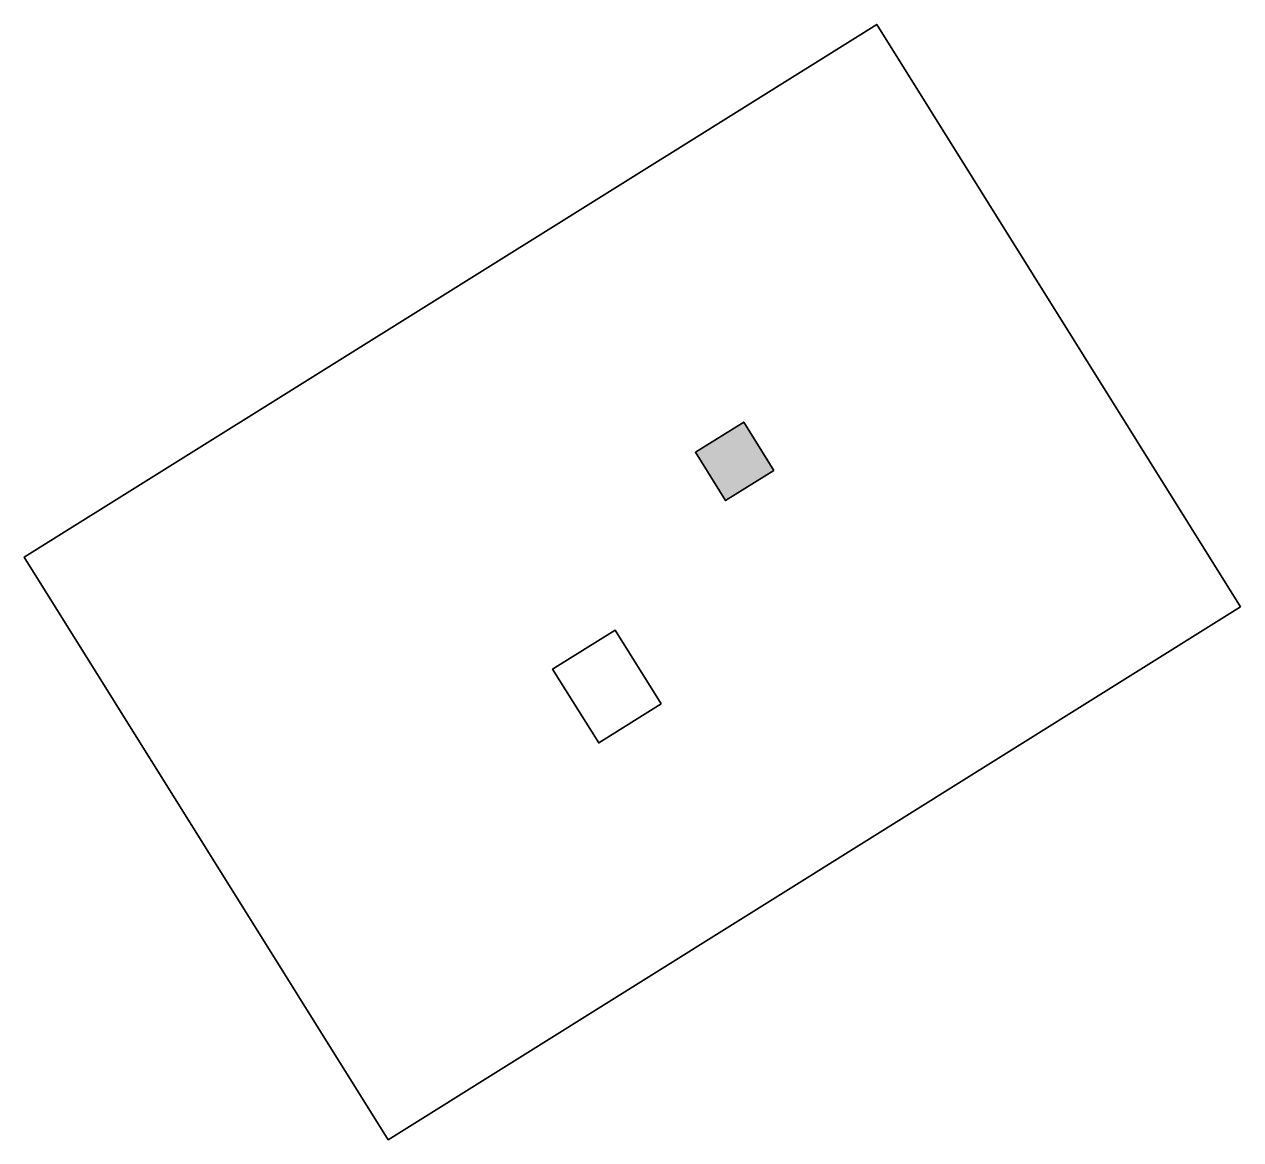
# Model space of a CAD drawing. Header units: inches. Extents: x 30 to 194, y -201 to -50.
import ezdxf

# ---------------------------------------------------------------- set-up
doc = ezdxf.new("R2010")
doc.units = ezdxf.units.IN
doc.header["$MEASUREMENT"] = 0
for name, color, linetype in [('pillars', 7, 'Continuous'), ('racks', 7, 'Continuous'), ('walls', 7, 'Continuous')]:
    doc.layers.add(name, color=color, linetype=linetype)

msp = doc.modelspace()

# ---------------------------------------------------------------- hatches: boundary and pattern name
at = {"layer": 'pillars', "true_color": 0x231f20}
h = msp.add_hatch(color=250, dxfattribs=at)
h.dxf.hatch_style = 2
h.paths.add_polyline_path([(130.81, -110.32), (124.29, -114.4), (120.22, -107.88), (126.74, -103.8)])

# ---------------------------------------------------------------- linework, layer by layer
at = {"layer": 'pillars', "color": 18, "lineweight": 35, "true_color": 0x000000}
msp.add_lwpolyline([(130.81, -110.32), (124.29, -114.4), (120.22, -107.88), (126.74, -103.8), (130.81, -110.32)], dxfattribs=at)
at = {"layer": 'racks', "color": 250, "lineweight": 35, "true_color": 0x231f20}
msp.add_lwpolyline([(115.61, -141.83), (107.17, -147.11), (100.94, -137.13), (109.38, -131.86), (115.61, -141.83)], dxfattribs=at)
msp.add_lwpolyline([(115.61, -141.83), (107.17, -147.11), (100.94, -137.13), (109.38, -131.86), (115.61, -141.83)], dxfattribs=at)
msp.add_lwpolyline([(115.61, -141.83), (107.17, -147.11), (100.94, -137.13), (109.38, -131.86), (115.61, -141.83)], dxfattribs=at)
msp.add_lwpolyline([(115.61, -141.83), (107.17, -147.11), (100.94, -137.13), (109.38, -131.86), (115.61, -141.83)], dxfattribs=at)
msp.add_lwpolyline([(115.61, -141.83), (107.17, -147.11), (100.94, -137.13), (109.38, -131.86), (115.61, -141.83)], dxfattribs=at)
msp.add_lwpolyline([(115.61, -141.83), (107.17, -147.11), (100.94, -137.13), (109.38, -131.86), (115.61, -141.83)], dxfattribs=at)
msp.add_lwpolyline([(115.61, -141.83), (107.17, -147.11), (100.94, -137.13), (109.38, -131.86), (115.61, -141.83)], dxfattribs=at)
msp.add_lwpolyline([(115.61, -141.83), (107.17, -147.11), (100.94, -137.13), (109.38, -131.86), (115.61, -141.83)], dxfattribs=at)
msp.add_lwpolyline([(115.61, -141.83), (107.17, -147.11), (100.94, -137.13), (109.38, -131.86), (115.61, -141.83)], dxfattribs=at)
msp.add_lwpolyline([(115.61, -141.83), (107.17, -147.11), (100.94, -137.13), (109.38, -131.86), (115.61, -141.83)], dxfattribs=at)
msp.add_lwpolyline([(115.61, -141.83), (107.17, -147.11), (100.94, -137.13), (109.38, -131.86), (115.61, -141.83)], dxfattribs=at)
msp.add_lwpolyline([(115.61, -141.83), (107.17, -147.11), (100.94, -137.13), (109.38, -131.86), (115.61, -141.83)], dxfattribs=at)
msp.add_lwpolyline([(115.61, -141.83), (107.17, -147.11), (100.94, -137.13), (109.38, -131.86), (115.61, -141.83)], dxfattribs=at)
msp.add_lwpolyline([(115.61, -141.83), (107.17, -147.11), (100.94, -137.13), (109.38, -131.86), (115.61, -141.83)], dxfattribs=at)
msp.add_lwpolyline([(115.61, -141.83), (107.17, -147.11), (100.94, -137.13), (109.38, -131.86), (115.61, -141.83)], dxfattribs=at)
msp.add_lwpolyline([(115.61, -141.83), (107.17, -147.11), (100.94, -137.13), (109.38, -131.86), (115.61, -141.83)], dxfattribs=at)
msp.add_lwpolyline([(115.61, -141.83), (107.17, -147.11), (100.94, -137.13), (109.38, -131.86), (115.61, -141.83)], dxfattribs=at)
msp.add_lwpolyline([(115.61, -141.83), (107.17, -147.11), (100.94, -137.13), (109.38, -131.86), (115.61, -141.83)], dxfattribs=at)
msp.add_lwpolyline([(115.61, -141.83), (107.17, -147.11), (100.94, -137.13), (109.38, -131.86), (115.61, -141.83)], dxfattribs=at)
msp.add_lwpolyline([(115.61, -141.83), (107.17, -147.11), (100.94, -137.13), (109.38, -131.86), (115.61, -141.83)], dxfattribs=at)
msp.add_lwpolyline([(115.61, -141.83), (107.17, -147.11), (100.94, -137.13), (109.38, -131.86), (115.61, -141.83)], dxfattribs=at)
msp.add_lwpolyline([(115.61, -141.83), (107.17, -147.11), (100.94, -137.13), (109.38, -131.86), (115.61, -141.83)], dxfattribs=at)
msp.add_lwpolyline([(115.61, -141.83), (107.17, -147.11), (100.94, -137.13), (109.38, -131.86), (115.61, -141.83)], dxfattribs=at)
msp.add_lwpolyline([(115.61, -141.83), (107.17, -147.11), (100.94, -137.13), (109.38, -131.86), (115.61, -141.83)], dxfattribs=at)
msp.add_lwpolyline([(115.61, -141.83), (107.17, -147.11), (100.94, -137.13), (109.38, -131.86), (115.61, -141.83)], dxfattribs=at)
msp.add_lwpolyline([(115.61, -141.83), (107.17, -147.11), (100.94, -137.13), (109.38, -131.86), (115.61, -141.83)], dxfattribs=at)
msp.add_lwpolyline([(115.61, -141.83), (107.17, -147.11), (100.94, -137.13), (109.38, -131.86), (115.61, -141.83)], dxfattribs=at)
msp.add_lwpolyline([(115.61, -141.83), (107.17, -147.11), (100.94, -137.13), (109.38, -131.86), (115.61, -141.83)], dxfattribs=at)
msp.add_lwpolyline([(115.61, -141.83), (107.17, -147.11), (100.94, -137.13), (109.38, -131.86), (115.61, -141.83)], dxfattribs=at)
msp.add_lwpolyline([(115.61, -141.83), (107.17, -147.11), (100.94, -137.13), (109.38, -131.86), (115.61, -141.83)], dxfattribs=at)
msp.add_lwpolyline([(115.61, -141.83), (107.17, -147.11), (100.94, -137.13), (109.38, -131.86), (115.61, -141.83)], dxfattribs=at)
msp.add_lwpolyline([(115.61, -141.83), (107.17, -147.11), (100.94, -137.13), (109.38, -131.86), (115.61, -141.83)], dxfattribs=at)
msp.add_lwpolyline([(115.61, -141.83), (107.17, -147.11), (100.94, -137.13), (109.38, -131.86), (115.61, -141.83)], dxfattribs=at)
msp.add_lwpolyline([(115.61, -141.83), (107.17, -147.11), (100.94, -137.13), (109.38, -131.86), (115.61, -141.83)], dxfattribs=at)
msp.add_lwpolyline([(115.61, -141.83), (107.17, -147.11), (100.94, -137.13), (109.38, -131.86), (115.61, -141.83)], dxfattribs=at)
at = {"layer": 'walls', "color": 250, "lineweight": 35, "true_color": 0x231f20}
msp.add_lwpolyline([(193.82, -128.74), (78.76, -200.65), (29.62, -122.02), (144.69, -50.12), (193.82, -128.74)], dxfattribs=at)

doc.saveas('drawing.dxf')
